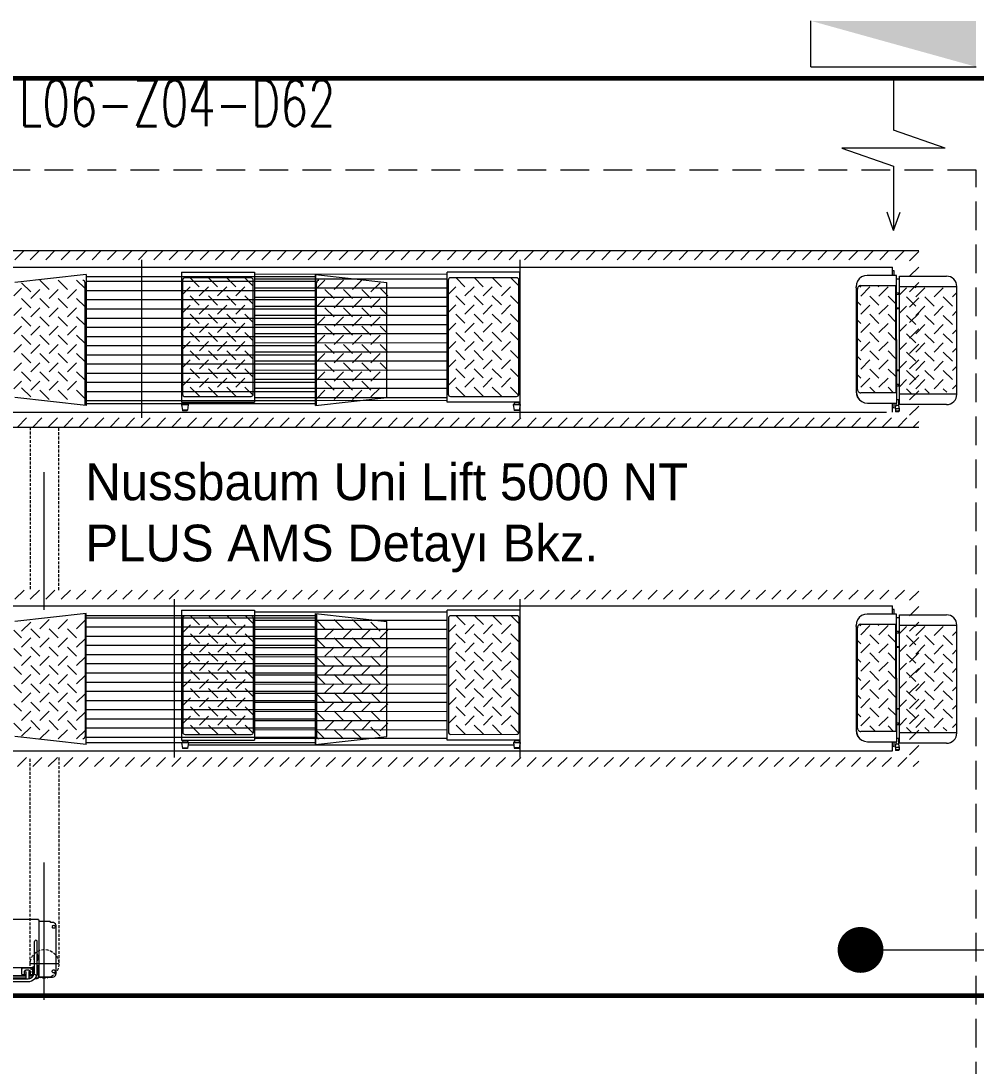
# Model space of a CAD drawing. Header units: metres. Extents: x -19121 to 152404, y -12107 to 29421.
# Drawn here: x 1143.5 to 1560, y 2009.3 to 2465 of the extents above; entities that cross this region are included whole.
import ezdxf

# ---------------------------------------------------------------- set-up
doc = ezdxf.new("R2010")
doc.units = ezdxf.units.M
doc.header["$LTSCALE"] = 50
doc.header["$MEASUREMENT"] = 0
for name, pattern in [('ACAD_ISO03W100', [30, 12, -18]), ('DOT2', [0.125, 0, -0.125]), ('HIDDEN', [0.375, 0.25, -0.125])]:
    doc.linetypes.add(name, pattern=pattern)
doc.layers.get('0').update_dxf_attribs({"color": 9, "lineweight": 9})
for name, color, linetype, lineweight in [('06D', 9, 'Continuous', 9), ('20', 9, 'DOT2', 9), ('21_mahal200', 9, 'Continuous', 9), ('32-ekipman', 9, 'Continuous', 9), ('E-DEDEKTÖR NUMARALARI', 20, 'Continuous', 30)]:
    doc.layers.add(name, color=color, linetype=linetype, lineweight=lineweight)
doc.styles.add('E-YAZI', font='txttw.shx', dxfattribs={"height": 200})
doc.styles.add('HAS50', font='GOTHIC.TTF', dxfattribs={"height": 100})
doc.styles.add('MuuM_TEXT-STANDART', font='ARIALN.TTF')
doc.dimstyles.new('MuuM_DIM200', dxfattribs={"dimscale": 20, "dimtxt": 2, "dimasz": 1, "dimexe": 1, "dimexo": 1, "dimgap": 1, "dimtad": 1, "dimdec": 1, "dimrnd": 0.5, "dimdsep": 46, "dimtxsty": 'MuuM_TEXT-STANDART', "dimblk": 'ARCHTICK', "dimcen": 0, "dimdle": 0.15, "dimclrd": 256, "dimclre": 256, "dimclrt": 256, "dimadec": 0, "dimazin": 0, "dimtfac": 5, "dimtdec": 1, "dimtix": 1, "dimtmove": 2, "dimatfit": 3, "dimldrblk": 'DOT', "dimfxl": 3, "dimfxlon": 1, "dimtolj": 1, "dimlwd": -1, "dimlwe": -1, "dimarcsym": 0})

# ---------------------------------------------------------------- blocks, each defined once
blk = doc.blocks.new('p-işyeri')
at = {"color": 0, "const_width": 2}
blk.add_lwpolyline([(200, 0), (200, 700), (-200, 700), (-200, 0)], close=True, dxfattribs=at)
blk = doc.blocks.new('YD-72-20')
at = {"linetype": 'Continuous'}
for p, q in [((0, 0.7139), (-0.0282, 0.6343)), ((0, 0.7139), (0.0282, 0.6343)), ((0, 0.4335), (0, 0.7139)), ((0.225, 0.3547), (0, 0.4335)), ((-0.225, 0.3547), (0.225, 0.3547)), ((-0.225, 0.3547), (0, 0.276)), ((0, 0.058), (0, 0.276)), ((0.36, 0), (-0.36, 0)), ((0.36, 0), (0.36, -0.2))]:
    blk.add_line(p, q, dxfattribs=at)
blk.add_solid([(0.36, -0.2), (-0.36, 0), (-0.36, -0.2)])
blk = doc.blocks.new('A$C29B32992')
at = {"xscale": 100, "yscale": 100, "zscale": 100, "rotation": 180}
blk.add_blockref('YD-72-20', (1524, -8445.12), dxfattribs=at)
blk = doc.blocks.new('_ArchTick')
at = {"color": 0, "linetype": 'ByBlock', "const_width": 0.15}
blk.add_lwpolyline([(-0.5, -0.5), (0.5, 0.5)], dxfattribs=at)
blk = doc.blocks.new('_Dot')
at = {"color": 0, "linetype": 'ByBlock', "lineweight": -2}
blk.add_line((-0.5, 0), (-1, 0), dxfattribs=at)
at = {"color": 0, "linetype": 'ByBlock', "const_width": 0.5}
blk.add_lwpolyline([(-0.25, 0, 1), (0.25, 0, 1)], format="xyb", close=True, dxfattribs=at)
blk = doc.blocks.new('A$C0BA12839')
for p, q in [((100.6, 528.1), (100.6, 28.07)), ((163.73, 528.1), (163.73, 28.1)), ((248.24, 528.1), (248.24, 30.68)), ((311.37, 528.1), (311.37, 28.1)), ((27, 400.45), (27, 420.25)), ((0, 415.7), (0, 405)), ((1.2, 415.7), (1.2, 405)), ((1.3, 416.4), (1.3, 406)), ((1.6, 417.13), (1.6, 406)), ((2.29, 406), (2.29, 417.45)), ((2.46, 406), (2.46, 417.45)), ((6.15, 417.45), (6.15, 403.25)), ((2.54, 406), (2.54, 414.45)), ((4.13, 406), (1.2, 406)), ((3.01, 407.65), (3.01, 406.09)), ((3.11, 407.75), (6.02, 407.75)), ((4.22, 406.75), (3.72, 406.75)), ((6.02, 407.75), (6.02, 402.95)), ((4.13, 404.7), (1.23, 404.7)), ((1.3, 404.7), (1.3, 404.3)), ((1.3, 402.06), (1.3, 401.1)), ((1.6, 404.7), (1.6, 403.56)), ((1.6, 401.8), (1.6, 400.45)), ((2.29, 403.25), (2.29, 404.7)), ((2.46, 403.25), (2.46, 404.7)), ((2.54, 403.1), (2.54, 404.7)), ((5.88, 402.75), (2.56, 402.75)), ((3.01, 404.6), (3.01, 403.04)), ((3.11, 402.95), (6.02, 402.95)), ((4.22, 403.95), (3.72, 403.95)), ((4, 402.2), (17.4, 402.2)), ((4, 401), (17.39, 401)), ((6.39, 402.31), (6.39, 402.39)), ((6.42, 402.56), (6.45, 402.59)), ((9.4, 402.4), (11.3, 402.4)), ((11.3, 402.4), (11.3, 402.2)), ((12.2, 402.2), (11.3, 402.39)), ((11.3, 401), (11.3, 400.8)), ((11.3, 400.8), (12.2, 401)), ((1.6, 400.45), (7.16, 400.45)), ((1.8, 395.2), (1.8, 400.23)), ((1.9, 400.35), (7.16, 400.35)), ((1.9, 400.15), (1.9, 400.35)), ((1.9, 400.15), (26.7, 400.15)), ((1.95, 395.21), (1.95, 400.15)), ((1.98, 400.15), (1.95, 395.17)), ((2.3, 400.1), (25.8, 400.1)), ((7.16, 400.45), (7.16, 400.15)), ((9.4, 400.8), (11.3, 400.8)), ((26.2, 395.64), (26.2, 400.15)), ((26.7, 400.15), (26.7, 400.45)), ((26.7, 400.45), (27, 400.45)), ((1.95, 395.2), (1.8, 395.2)), ((1.95, 395.17), (1.95, 394.97)), ((1.95, 394.97), (1.95, 394.3)), ((1.95, 394.3), (2.03, 393.81)), ((3.45, 392.8), (24.25, 392.8)), ((3.84, 393.59), (3.8, 393.8)), ((5.06, 394.02), (5.1, 393.8)), ((23.24, 393.58), (23.2, 393.8)), ((24.46, 394.01), (24.5, 393.8)), ((25.75, 395.12), (25.75, 395.21)), ((25.75, 394.3), (25.75, 395.12)), ((109.05, 42.16), (109.01, 41.83)), ((109.02, 26.66), (109.01, 41.83)), ((154.75, 43.96), (109.51, 43.92)), ((110.5, 43.35), (154.25, 43.37)), ((111.41, 41.89), (115.39, 37.92)), ((116.84, 43.35), (115.39, 41.9)), ((119.36, 41.9), (123.34, 37.92)), ((124.79, 43.35), (123.34, 41.9)), ((127.32, 41.9), (131.29, 37.93)), ((132.75, 43.36), (131.29, 41.9)), ((139.25, 37.93), (135.27, 41.91)), ((140.7, 43.36), (139.25, 41.91)), ((143.22, 41.91), (147.2, 37.93)), ((148.65, 43.37), (147.2, 41.91)), ((151.18, 41.91), (155.16, 37.94)), ((154.75, 43.96), (155.24, 43.95)), ((155.64, 42.4), (155.15, 41.91)), ((156.53, 43.78), (155.24, 43.95)), ((155.74, 41.9), (155.75, 26.68)), ((256.69, 42.16), (256.65, 41.83)), ((256.66, 26.66), (256.65, 41.83)), ((302.38, 43.96), (257.15, 43.92)), ((258.14, 43.35), (301.89, 43.37)), ((259.05, 41.89), (263.02, 37.92)), ((264.48, 43.35), (263.02, 41.9)), ((267, 41.9), (270.98, 37.92)), ((272.43, 43.35), (270.98, 41.9)), ((274.95, 41.9), (278.93, 37.93)), ((280.38, 43.36), (278.93, 41.9)), ((286.89, 37.93), (282.91, 41.91)), ((288.34, 43.36), (286.88, 41.91)), ((290.86, 41.91), (294.84, 37.93)), ((296.29, 43.37), (294.84, 41.91)), ((298.81, 41.91), (302.79, 37.94)), ((302.38, 43.96), (302.88, 43.95)), ((303.28, 42.4), (302.79, 41.91)), ((304.17, 43.78), (302.88, 43.95)), ((303.38, 41.9), (303.39, 26.68)), ((104.71, 40.21), (104.54, 38.94)), ((104.54, 38.94), (104.55, 26.21)), ((111.41, 37.92), (109.02, 35.52)), ((119.36, 37.92), (115.39, 33.94)), ((127.32, 37.92), (123.34, 33.95)), ((135.27, 37.93), (131.3, 33.95)), ((143.22, 37.93), (139.25, 33.95)), ((151.18, 37.94), (147.2, 33.96)), ((160.22, 26.24), (160.22, 39.05)), ((252.35, 40.21), (252.18, 38.94)), ((252.18, 38.94), (252.19, 26.21)), ((259.05, 37.92), (256.66, 35.52)), ((267, 37.92), (263.03, 33.94)), ((274.96, 37.92), (270.98, 33.95)), ((282.91, 37.93), (278.93, 33.95)), ((290.86, 37.93), (286.89, 33.95)), ((298.82, 37.94), (294.84, 33.96)), ((307.86, 26.24), (307.85, 39.05)), ((111.41, 33.94), (115.39, 29.96)), ((119.37, 33.94), (123.34, 29.97)), ((127.32, 33.95), (131.3, 29.97)), ((139.25, 29.98), (135.27, 33.95)), ((143.23, 33.96), (147.21, 29.98)), ((151.18, 33.96), (155.16, 29.98)), ((155.74, 34.55), (155.16, 33.96)), ((259.05, 33.94), (263.03, 29.96)), ((267, 33.94), (270.98, 29.97)), ((274.96, 33.95), (278.94, 29.97)), ((286.89, 29.98), (282.91, 33.95)), ((290.86, 33.96), (294.84, 29.98)), ((298.82, 33.96), (302.8, 29.98)), ((303.38, 34.55), (302.79, 33.96)), ((100.6, 28.07), (104.55, 28.07)), ((102.56, 28.07), (102.56, 27.27)), ((111.41, 29.96), (109.02, 27.57)), ((119.37, 29.97), (116.07, 26.66)), ((127.32, 29.97), (124.02, 26.67)), ((135.27, 29.97), (131.97, 26.67)), ((143.23, 29.98), (139.93, 26.67)), ((151.18, 29.98), (147.88, 26.68)), ((160.22, 28.1), (163.73, 28.1)), ((162.21, 27.3), (162.21, 28.1)), ((248.24, 28.07), (252.18, 28.07)), ((250.2, 28.07), (250.2, 27.27)), ((259.05, 29.96), (256.66, 27.57)), ((267.01, 29.97), (263.7, 26.66)), ((274.96, 29.97), (271.66, 26.67)), ((282.91, 29.97), (279.61, 26.67)), ((290.87, 29.98), (287.57, 26.67)), ((298.82, 29.98), (295.52, 26.68)), ((307.86, 28.1), (311.37, 28.1)), ((309.85, 27.3), (309.85, 28.1)), ((100.78, 25.38), (100.78, 26.57)), ((101.97, 26.77), (100.98, 26.77)), ((101.98, 25.18), (100.98, 25.18)), ((101.18, 26.57), (101.18, 25.38)), ((101.98, 25.18), (101.97, 26.77)), ((101.97, 26.77), (103.47, 26.59)), ((103.47, 25.38), (101.98, 25.18)), ((102.56, 27.27), (104.55, 27.27)), ((104.55, 26.59), (103.47, 26.59)), ((103.47, 25.38), (103.47, 26.59)), ((106.14, 25.38), (103.47, 25.38)), ((103.87, 4.5), (103.87, 25)), ((103.87, 25), (159.87, 25)), ((104.55, 26.21), (160.22, 26.24)), ((106.14, 26.21), (106.14, 25)), ((108.37, 0), (108.37, 24.9)), ((155.75, 26.68), (109.02, 26.66)), ((111.68, 25), (114.78, 21.9)), ((112.1, 26.21), (112.1, 25)), ((112.7, 25.39), (112.1, 25.39)), ((112.7, 25), (112.7, 26.21)), ((118.67, 25), (118.67, 26.22)), ((118.96, 25.39), (118.67, 25.39)), ((118.96, 26.22), (118.96, 25)), ((119.68, 25), (122.78, 21.9)), ((127.68, 25), (130.78, 21.9)), ((138.78, 21.9), (135.68, 25)), ((143.68, 25), (146.78, 21.9)), ((145.81, 26.23), (145.81, 25)), ((146.11, 25.4), (145.81, 25.4)), ((146.11, 26.23), (146.11, 25)), ((151.68, 25), (154.78, 21.9)), ((152.07, 26.23), (152.07, 25)), ((152.67, 25.41), (152.07, 25.41)), ((152.67, 26.23), (152.67, 25)), ((155.37, 24.9), (155.37, 0)), ((158.63, 26.24), (158.63, 25.11)), ((159.87, 25), (159.87, 24.92)), ((159.87, 24.9), (159.87, 4.5)), ((160.22, 27.3), (162.21, 27.3)), ((248.42, 25.38), (248.42, 26.57)), ((249.61, 26.77), (248.62, 26.77)), ((249.61, 25.18), (248.62, 25.18)), ((248.82, 26.57), (248.82, 25.38)), ((249.61, 25.18), (249.61, 26.77)), ((249.61, 26.77), (251.1, 26.59)), ((251.1, 25.38), (249.61, 25.18)), ((250.2, 27.27), (252.19, 27.27)), ((252.19, 26.59), (251.1, 26.59)), ((251.1, 25.38), (251.1, 26.59)), ((253.78, 25.38), (251.1, 25.38)), ((251.51, 4.5), (251.51, 25)), ((251.51, 25), (307.51, 25)), ((252.19, 26.21), (307.86, 26.24)), ((253.78, 26.21), (253.78, 25)), ((256.01, 0), (256.01, 24.9)), ((303.39, 26.68), (256.66, 26.66)), ((259.32, 25), (262.42, 21.9)), ((259.74, 26.21), (259.74, 25)), ((260.34, 25.39), (259.74, 25.39)), ((260.34, 25), (260.34, 26.21)), ((266.3, 25), (266.3, 26.22)), ((266.6, 25.39), (266.3, 25.39)), ((266.6, 26.22), (266.6, 25)), ((267.32, 25), (270.42, 21.9)), ((275.32, 25), (278.42, 21.9)), ((286.42, 21.9), (283.32, 25)), ((291.32, 25), (294.42, 21.9)), ((293.44, 26.23), (293.45, 25)), ((293.74, 25.4), (293.45, 25.4)), ((293.74, 26.23), (293.74, 25)), ((299.32, 25), (302.42, 21.9)), ((299.71, 26.23), (299.71, 25)), ((300.31, 25.41), (299.71, 25.41)), ((300.3, 26.23), (300.31, 25)), ((303.01, 24.9), (303.01, 0)), ((306.27, 26.24), (306.27, 25.11)), ((307.51, 25), (307.51, 24.92)), ((307.51, 24.9), (307.51, 4.5)), ((307.86, 27.3), (309.85, 27.3)), ((110.78, 21.9), (108.59, 19.72)), ((118.78, 21.9), (114.78, 17.9)), ((126.78, 21.9), (122.78, 17.9)), ((134.78, 21.9), (130.78, 17.9)), ((142.78, 21.9), (138.78, 17.9)), ((150.78, 21.9), (146.78, 17.9)), ((258.42, 21.9), (256.23, 19.72)), ((266.42, 21.9), (262.42, 17.9)), ((274.42, 21.9), (270.42, 17.9)), ((282.42, 21.9), (278.42, 17.9)), ((290.42, 21.9), (286.42, 17.9)), ((298.42, 21.9), (294.42, 17.9)), ((110.78, 13.9), (108.93, 12.05)), ((110.78, 17.9), (114.78, 13.9)), ((118.78, 13.9), (114.78, 9.9)), ((118.78, 17.9), (122.78, 13.9)), ((126.78, 13.9), (122.78, 9.9)), ((126.78, 17.9), (130.78, 13.9)), ((134.78, 13.9), (130.78, 9.9)), ((138.78, 13.9), (134.78, 17.9)), ((142.78, 13.9), (138.78, 9.9)), ((142.78, 17.9), (146.78, 13.9)), ((150.78, 13.9), (146.78, 9.9)), ((150.78, 17.9), (154.78, 13.9)), ((155.08, 18.21), (154.78, 17.9)), ((258.42, 13.9), (256.56, 12.05)), ((258.42, 17.9), (262.42, 13.9)), ((266.42, 13.9), (262.42, 9.9)), ((266.42, 17.9), (270.42, 13.9)), ((274.42, 13.9), (270.42, 9.9)), ((274.42, 17.9), (278.42, 13.9)), ((282.42, 13.9), (278.42, 9.9)), ((286.42, 13.9), (282.42, 17.9)), ((290.42, 13.9), (286.42, 9.9)), ((290.42, 17.9), (294.42, 13.9)), ((298.42, 13.9), (294.42, 9.9)), ((298.42, 17.9), (302.42, 13.9)), ((302.72, 18.21), (302.42, 17.9)), ((110.78, 9.9), (114.78, 5.9)), ((118.78, 9.9), (122.78, 5.9)), ((126.78, 9.9), (130.78, 5.9)), ((138.78, 5.9), (134.78, 9.9)), ((142.78, 9.9), (146.78, 5.9)), ((150.78, 9.9), (154.78, 5.9)), ((258.42, 9.9), (262.42, 5.9)), ((266.42, 9.9), (270.42, 5.9)), ((274.42, 9.9), (278.42, 5.9)), ((286.42, 5.9), (282.42, 9.9)), ((290.42, 9.9), (294.42, 5.9)), ((298.42, 9.9), (302.42, 5.9)), ((110.78, 5.9), (109.26, 4.38)), ((118.78, 5.9), (114.78, 1.9)), ((126.78, 5.9), (122.78, 1.9)), ((134.78, 5.9), (130.78, 1.9)), ((142.78, 5.9), (138.78, 1.9)), ((150.78, 5.9), (146.78, 1.9)), ((258.42, 5.9), (256.9, 4.38)), ((266.42, 5.9), (262.42, 1.9)), ((274.42, 5.9), (270.42, 1.9)), ((282.42, 5.9), (278.42, 1.9)), ((290.42, 5.9), (286.42, 1.9)), ((298.42, 5.9), (294.42, 1.9)), ((108.37, 0), (155.37, 0)), ((110.78, 1.9), (112.68, 0)), ((118.78, 1.9), (120.68, 0)), ((126.78, 1.9), (128.68, 0)), ((136.68, 0), (134.78, 1.9)), ((142.78, 1.9), (144.68, 0)), ((150.78, 1.9), (152.68, 0)), ((256.01, 0), (303.01, 0)), ((258.42, 1.9), (260.32, 0)), ((266.42, 1.9), (268.32, 0)), ((274.42, 1.9), (276.32, 0)), ((284.32, 0), (282.42, 1.9)), ((290.42, 1.9), (292.32, 0)), ((298.42, 1.9), (300.32, 0))]:
    blk.add_line(p, q)
at = {"ltscale": 2}
for p, q in [((103.38, 379.66), (106.81, 410.8)), ((112.58, 411.16), (109.24, 407.81)), ((121.13, 411.16), (117.79, 407.81)), ((129.13, 411.16), (125.79, 407.81)), ((137.13, 411.16), (133.79, 407.81)), ((145.13, 411.16), (141.79, 407.81)), ((153.13, 411.16), (149.79, 407.81)), ((160.38, 379.66), (156.95, 410.8)), ((251.16, 379.66), (254.59, 410.8)), ((258.4, 411.16), (261.75, 407.81)), ((266.4, 411.16), (269.75, 407.81)), ((274.4, 411.16), (277.75, 407.81)), ((282.4, 411.16), (285.75, 407.81)), ((290.4, 411.16), (293.75, 407.81)), ((298.96, 411.16), (302.3, 407.81)), ((308.16, 379.66), (304.73, 410.8)), ((110.9, 403.81), (106.9, 407.81)), ((117.79, 403.81), (113.79, 407.81)), ((125.79, 403.81), (121.79, 407.81)), ((133.79, 403.81), (129.79, 407.81)), ((141.79, 403.81), (137.79, 407.81)), ((149.79, 403.81), (145.79, 407.81)), ((156.67, 403.81), (152.67, 407.81)), ((254.87, 403.81), (258.87, 407.81)), ((261.75, 403.81), (265.75, 407.81)), ((269.75, 403.81), (273.75, 407.81)), ((277.75, 403.81), (281.75, 407.81)), ((285.75, 403.81), (289.75, 407.81)), ((293.75, 403.81), (297.75, 407.81)), ((300.63, 403.81), (304.63, 407.81)), ((113.79, 403.81), (109.79, 399.81)), ((121.79, 403.81), (117.79, 399.81)), ((129.79, 403.81), (125.79, 399.81)), ((137.79, 403.81), (133.79, 399.81)), ((145.79, 403.81), (141.79, 399.81)), ((153.79, 403.81), (149.79, 399.81)), ((257.75, 403.81), (261.75, 399.81)), ((265.75, 403.81), (269.75, 399.81)), ((273.75, 403.81), (277.75, 399.81)), ((281.75, 403.81), (285.75, 399.81)), ((289.75, 403.81), (293.75, 399.81)), ((297.75, 403.81), (301.75, 399.81)), ((109.79, 395.81), (105.79, 399.81)), ((117.79, 395.81), (113.79, 399.81)), ((125.79, 395.81), (121.79, 399.81)), ((133.79, 395.81), (129.79, 399.81)), ((141.79, 395.81), (137.79, 399.81)), ((149.79, 395.81), (145.79, 399.81)), ((157.79, 395.81), (153.79, 399.81)), ((253.75, 395.81), (257.75, 399.81)), ((261.75, 395.81), (265.75, 399.81)), ((269.75, 395.81), (273.75, 399.81)), ((277.75, 395.81), (281.75, 399.81)), ((285.75, 395.81), (289.75, 399.81)), ((293.75, 395.81), (297.75, 399.81)), ((301.75, 395.81), (305.75, 399.81)), ((113.79, 395.81), (109.79, 391.81)), ((121.79, 395.81), (117.79, 391.81)), ((129.79, 395.81), (125.79, 391.81)), ((137.79, 395.81), (133.79, 391.81)), ((145.79, 395.81), (141.79, 391.81)), ((153.79, 395.81), (149.79, 391.81)), ((257.75, 395.81), (261.75, 391.81)), ((265.75, 395.81), (269.75, 391.81)), ((273.75, 395.81), (277.75, 391.81)), ((281.75, 395.81), (285.75, 391.81)), ((289.75, 395.81), (293.75, 391.81)), ((297.75, 395.81), (301.75, 391.81)), ((109.79, 387.81), (105.79, 391.81)), ((113.79, 387.81), (109.79, 383.81)), ((117.79, 387.81), (113.79, 391.81)), ((121.79, 387.81), (117.79, 383.81)), ((125.79, 387.81), (121.79, 391.81)), ((129.79, 387.81), (125.79, 383.81)), ((133.79, 387.81), (129.79, 391.81)), ((137.79, 387.81), (133.79, 383.81)), ((141.79, 387.81), (137.79, 391.81)), ((145.79, 387.81), (141.79, 383.81)), ((149.79, 387.81), (145.79, 391.81)), ((153.79, 387.81), (149.79, 383.81)), ((157.79, 387.81), (153.79, 391.81)), ((253.75, 387.81), (257.75, 391.81)), ((257.75, 387.81), (261.75, 383.81)), ((261.75, 387.81), (265.75, 391.81)), ((265.75, 387.81), (269.75, 383.81)), ((269.75, 387.81), (273.75, 391.81)), ((273.75, 387.81), (277.75, 383.81)), ((277.75, 387.81), (281.75, 391.81)), ((281.75, 387.81), (285.75, 383.81)), ((285.75, 387.81), (289.75, 391.81)), ((289.75, 387.81), (293.75, 383.81)), ((293.75, 387.81), (297.75, 391.81)), ((297.75, 387.81), (301.75, 383.81)), ((301.75, 387.81), (305.75, 391.81)), ((109.44, 380.16), (105.79, 383.81)), ((117.44, 380.16), (113.79, 383.81)), ((125.44, 380.16), (121.79, 383.81)), ((133.44, 380.16), (129.79, 383.81)), ((141.44, 380.16), (137.79, 383.81)), ((149.44, 380.16), (145.79, 383.81)), ((157.33, 380.27), (153.79, 383.81)), ((254.21, 380.27), (257.75, 383.81)), ((262.1, 380.16), (265.75, 383.81)), ((270.1, 380.16), (273.75, 383.81)), ((278.1, 380.16), (281.75, 383.81)), ((286.1, 380.16), (289.75, 383.81)), ((294.1, 380.16), (297.75, 383.81)), ((302.1, 380.16), (305.75, 383.81)), ((103.38, 379.66), (160.38, 379.66)), ((104.18, 379.66), (104.18, 279.67)), ((106.43, 279.67), (106.43, 379.66)), ((160.32, 380.16), (106.88, 380.16)), ((110.43, 279.67), (110.43, 379.66)), ((114.43, 279.67), (114.43, 379.66)), ((118.43, 279.67), (118.43, 379.66)), ((122.43, 279.67), (122.43, 379.66)), ((126.43, 279.67), (126.43, 379.66)), ((130.43, 279.67), (130.43, 379.66)), ((134.43, 279.67), (134.43, 379.66)), ((138.43, 279.67), (138.43, 379.66)), ((142.43, 279.67), (142.43, 379.66)), ((146.43, 279.67), (146.43, 379.66)), ((150.43, 279.67), (150.43, 379.66)), ((154.43, 279.67), (154.43, 379.66)), ((158.43, 279.67), (158.43, 379.66)), ((159.58, 379.66), (159.58, 279.67)), ((308.16, 379.66), (251.16, 379.66)), ((251.21, 380.16), (304.66, 380.16)), ((251.96, 379.66), (251.96, 279.67)), ((253.11, 279.67), (253.11, 379.66)), ((257.11, 279.67), (257.11, 379.66)), ((261.11, 279.67), (261.11, 379.66)), ((265.11, 279.67), (265.11, 379.66)), ((269.11, 279.67), (269.11, 379.66)), ((273.11, 279.67), (273.11, 379.66)), ((277.11, 279.67), (277.11, 379.66)), ((281.11, 279.67), (281.11, 379.66)), ((285.11, 279.67), (285.11, 379.66)), ((289.11, 279.67), (289.11, 379.66)), ((293.11, 279.67), (293.11, 379.66)), ((297.11, 279.67), (297.11, 379.66)), ((301.11, 279.67), (301.11, 379.66)), ((305.11, 279.67), (305.11, 379.66)), ((307.36, 379.66), (307.36, 279.67)), ((103.38, 279.67), (160.38, 279.67)), ((160.38, 279.67), (103.38, 279.67)), ((103.38, 279.67), (106.81, 248.53)), ((109.44, 279.17), (105.79, 275.52)), ((160.32, 279.17), (106.88, 279.17)), ((117.44, 279.17), (113.79, 275.52)), ((125.44, 279.17), (121.79, 275.52)), ((133.44, 279.17), (129.79, 275.52)), ((141.44, 279.17), (137.79, 275.52)), ((149.44, 279.17), (145.79, 275.52)), ((157.33, 279.06), (153.79, 275.52)), ((160.38, 279.67), (156.95, 248.53)), ((251.16, 279.67), (308.16, 279.67)), ((251.16, 279.67), (254.59, 248.53)), ((308.16, 279.67), (251.16, 279.67)), ((251.21, 279.17), (304.66, 279.17)), ((254.21, 279.06), (257.75, 275.52)), ((262.1, 279.17), (265.75, 275.52)), ((270.1, 279.17), (273.75, 275.52)), ((278.1, 279.17), (281.75, 275.52)), ((286.1, 279.17), (289.75, 275.52)), ((294.1, 279.17), (297.75, 275.52)), ((302.1, 279.17), (305.75, 275.52)), ((308.16, 279.67), (304.73, 248.53)), ((113.79, 271.52), (109.79, 275.52)), ((121.79, 271.52), (117.79, 275.52)), ((129.79, 271.52), (125.79, 275.52)), ((137.79, 271.52), (133.79, 275.52)), ((145.79, 271.52), (141.79, 275.52)), ((153.79, 271.52), (149.79, 275.52)), ((257.75, 271.52), (261.75, 275.52)), ((265.75, 271.52), (269.75, 275.52)), ((273.75, 271.52), (277.75, 275.52)), ((281.75, 271.52), (285.75, 275.52)), ((289.75, 271.52), (293.75, 275.52)), ((297.75, 271.52), (301.75, 275.52)), ((109.79, 271.52), (105.79, 267.52)), ((117.79, 271.52), (113.79, 267.52)), ((125.79, 271.52), (121.79, 267.52)), ((133.79, 271.52), (129.79, 267.52)), ((141.79, 271.52), (137.79, 267.52)), ((149.79, 271.52), (145.79, 267.52)), ((157.79, 271.52), (153.79, 267.52)), ((253.75, 271.52), (257.75, 267.52)), ((261.75, 271.52), (265.75, 267.52)), ((269.75, 271.52), (273.75, 267.52)), ((277.75, 271.52), (281.75, 267.52)), ((285.75, 271.52), (289.75, 267.52)), ((293.75, 271.52), (297.75, 267.52)), ((301.75, 271.52), (305.75, 267.52)), ((113.79, 263.52), (109.79, 267.52)), ((121.79, 263.52), (117.79, 267.52)), ((129.79, 263.52), (125.79, 267.52)), ((137.79, 263.52), (133.79, 267.52)), ((145.79, 263.52), (141.79, 267.52)), ((153.79, 263.52), (149.79, 267.52)), ((257.75, 263.52), (261.75, 267.52)), ((265.75, 263.52), (269.75, 267.52)), ((273.75, 263.52), (277.75, 267.52)), ((281.75, 263.52), (285.75, 267.52)), ((289.75, 263.52), (293.75, 267.52)), ((297.75, 263.52), (301.75, 267.52)), ((109.79, 263.52), (105.79, 259.52)), ((117.79, 263.52), (113.79, 259.52)), ((125.79, 263.52), (121.79, 259.52)), ((133.79, 263.52), (129.79, 259.52)), ((141.79, 263.52), (137.79, 259.52)), ((149.79, 263.52), (145.79, 259.52)), ((157.79, 263.52), (153.79, 259.52)), ((253.75, 263.52), (257.75, 259.52)), ((261.75, 263.52), (265.75, 259.52)), ((269.75, 263.52), (273.75, 259.52)), ((277.75, 263.52), (281.75, 259.52)), ((285.75, 263.52), (289.75, 259.52)), ((293.75, 263.52), (297.75, 259.52)), ((301.75, 263.52), (305.75, 259.52)), ((110.9, 255.52), (106.9, 251.52)), ((113.79, 255.52), (109.79, 259.52)), ((117.79, 255.52), (113.79, 251.52)), ((121.79, 255.52), (117.79, 259.52)), ((125.79, 255.52), (121.79, 251.52)), ((129.79, 255.52), (125.79, 259.52)), ((133.79, 255.52), (129.79, 251.52)), ((137.79, 255.52), (133.79, 259.52)), ((141.79, 255.52), (137.79, 251.52)), ((145.79, 255.52), (141.79, 259.52)), ((149.79, 255.52), (145.79, 251.52)), ((153.79, 255.52), (149.79, 259.52)), ((156.67, 255.52), (152.67, 251.52)), ((254.87, 255.52), (258.87, 251.52)), ((257.75, 255.52), (261.75, 259.52)), ((261.75, 255.52), (265.75, 251.52)), ((265.75, 255.52), (269.75, 259.52)), ((269.75, 255.52), (273.75, 251.52)), ((273.75, 255.52), (277.75, 259.52)), ((277.75, 255.52), (281.75, 251.52)), ((281.75, 255.52), (285.75, 259.52)), ((285.75, 255.52), (289.75, 251.52)), ((289.75, 255.52), (293.75, 259.52)), ((293.75, 255.52), (297.75, 251.52)), ((297.75, 255.52), (301.75, 259.52)), ((300.63, 255.52), (304.63, 251.52)), ((112.58, 248.17), (109.24, 251.52)), ((121.13, 248.17), (117.79, 251.52)), ((129.13, 248.17), (125.79, 251.52)), ((137.13, 248.17), (133.79, 251.52)), ((145.13, 248.17), (141.79, 251.52)), ((153.13, 248.17), (149.79, 251.52)), ((266.4, 248.17), (269.75, 251.52)), ((274.4, 248.17), (277.75, 251.52)), ((282.4, 248.17), (285.75, 251.52)), ((290.4, 248.17), (293.75, 251.52)), ((298.96, 248.17), (302.3, 251.52))]:
    blk.add_line(p, q, dxfattribs=at)
for points in [[(3.17, 406.3), (3.12, 406.22), (3.08, 406.16), (3.02, 406.1), (2.97, 406.06), (2.91, 406.02), (2.85, 406), (2.8, 406)], [(3.01, 407.65), (3.02, 407.68), (3.03, 407.71), (3.05, 407.73), (3.07, 407.74), (3.11, 407.75)], [(3.04, 407.55), (3.02, 407.6), (3.01, 407.64), (3.01, 407.65)], [(3.72, 406.75), (3.61, 406.73), (3.51, 406.69), (3.42, 406.63), (3.32, 406.54), (3.24, 406.43), (3.17, 406.3)], [(4.27, 406.3), (4.19, 406.43), (4.11, 406.54), (4.02, 406.63), (3.92, 406.69), (3.82, 406.73), (3.72, 406.75)], [(4.27, 406.3), (4.29, 406.22), (4.3, 406.16), (4.29, 406.1), (4.26, 406.06), (4.23, 406.02), (4.18, 406), (4.13, 406)], [(4.46, 406.68), (4.34, 406.73), (4.22, 406.75)], [(4.96, 405.13), (4.97, 405.35), (4.96, 405.57), (4.94, 405.78), (4.89, 405.98), (4.83, 406.17), (4.75, 406.34), (4.66, 406.48), (4.56, 406.59), (4.46, 406.68)], [(5.4, 407.55), (5.44, 407.6), (5.48, 407.64), (5.52, 407.68), (5.56, 407.71), (5.6, 407.73), (5.64, 407.74), (5.68, 407.75)], [(2.29, 403.25), (2.3, 403.09), (2.34, 402.95), (2.4, 402.84), (2.47, 402.77), (2.56, 402.75)], [(2.46, 403.25), (2.47, 403.09), (2.51, 402.95), (2.57, 402.84)], [(2.59, 402.82), (2.56, 402.94), (2.54, 403.1)], [(2.57, 402.84), (2.64, 402.77), (2.72, 402.75)], [(3.17, 404.4), (3.12, 404.47), (3.08, 404.53), (3.02, 404.59), (2.97, 404.64), (2.91, 404.67), (2.85, 404.69), (2.8, 404.7)], [(3.04, 403.15), (3.02, 403.09), (3.01, 403.05), (3.01, 403.04)], [(3.01, 403.04), (3.02, 403.01), (3.03, 402.98), (3.05, 402.96), (3.07, 402.95), (3.11, 402.95)], [(3.17, 404.4), (3.24, 404.26), (3.32, 404.15), (3.42, 404.06), (3.51, 404), (3.61, 403.96), (3.72, 403.95)], [(3.72, 403.95), (3.82, 403.96), (3.92, 404), (4.02, 404.06), (4.11, 404.15), (4.19, 404.26), (4.27, 404.4)], [(4.27, 404.4), (4.29, 404.47), (4.3, 404.53), (4.29, 404.59), (4.26, 404.64), (4.23, 404.67), (4.18, 404.69), (4.13, 404.7)], [(4.22, 403.95), (4.34, 403.96), (4.46, 404.01), (4.56, 404.1), (4.66, 404.21), (4.75, 404.36), (4.83, 404.52), (4.89, 404.71), (4.94, 404.91), (4.96, 405.13)], [(5.4, 403.15), (5.44, 403.09), (5.48, 403.05), (5.52, 403.01), (5.56, 402.98), (5.6, 402.96), (5.64, 402.95), (5.68, 402.95)], [(5.88, 402.75), (5.96, 402.77), (6.04, 402.84), (6.1, 402.95), (6.14, 403.09), (6.15, 403.25)], [(6.2, 402.35), (6.21, 402.46), (6.25, 402.56), (6.3, 402.62), (6.36, 402.65)], [(6.23, 402.2), (6.21, 402.23), (6.2, 402.35)], [(6.36, 402.65), (6.42, 402.62), (6.48, 402.56), (6.51, 402.46), (6.52, 402.35)], [(6.37, 402.35), (6.38, 402.46), (6.42, 402.56)], [(6.4, 402.2), (6.38, 402.23), (6.37, 402.35)], [(6.39, 402.39), (6.4, 402.46), (6.42, 402.53), (6.45, 402.58), (6.46, 402.58)], [(6.41, 402.2), (6.4, 402.23), (6.39, 402.31)], [(6.52, 402.35), (6.51, 402.23), (6.5, 402.2)], [(2.03, 393.81), (2.24, 393.42), (2.57, 393.09), (2.99, 392.88), (3.45, 392.8)], [(3.8, 393.8), (3.83, 394), (3.92, 394.18), (4.07, 394.33), (4.25, 394.42), (4.45, 394.45), (4.65, 394.42), (4.83, 394.33), (4.97, 394.18), (5.06, 394.02)], [(5.1, 393.8), (5.07, 393.6), (4.97, 393.42), (4.83, 393.28), (4.65, 393.18), (4.45, 393.15), (4.25, 393.18), (4.07, 393.28), (3.92, 393.42), (3.84, 393.59)], [(23.2, 393.8), (23.23, 394), (23.32, 394.18), (23.47, 394.32), (23.65, 394.41), (23.85, 394.45), (24.05, 394.41), (24.23, 394.32), (24.37, 394.18), (24.46, 394.01)], [(24.5, 393.8), (24.47, 393.6), (24.37, 393.41), (24.23, 393.27), (24.05, 393.18), (23.85, 393.15), (23.65, 393.18), (23.47, 393.27), (23.32, 393.41), (23.24, 393.58)], [(24.25, 392.8), (24.71, 392.87), (25.13, 393.08), (25.46, 393.41), (25.68, 393.83), (25.75, 394.3)], [(25.75, 395.21), (25.89, 395.23), (26.01, 395.29), (26.11, 395.39), (26.18, 395.51), (26.2, 395.64)], [(106.81, 248.53), (156.95, 248.53)], [(254.59, 248.53), (304.73, 248.53)], [(109.51, 43.92), (108.22, 43.76), (107.02, 43.27), (106, 42.49), (105.21, 41.47), (104.71, 40.29), (104.54, 39.02)], [(109.51, 43.92), (108.22, 43.67), (107.02, 43.18), (106, 42.4), (105.21, 41.39), (104.71, 40.21)], [(110.5, 43.35), (110.17, 43.31), (109.86, 43.2), (109.57, 43.03), (109.34, 42.79), (109.16, 42.52), (109.05, 42.2), (109.01, 41.88)], [(110.5, 43.3), (110.17, 43.27), (109.86, 43.16), (109.57, 42.98), (109.34, 42.75), (109.16, 42.47), (109.05, 42.16)], [(155.74, 41.9), (155.7, 42.23), (155.59, 42.54), (155.42, 42.82), (155.18, 43.05), (154.9, 43.22), (154.58, 43.33), (154.25, 43.37)], [(160.22, 39.05), (160.05, 40.32), (159.55, 41.5), (158.76, 42.51), (157.73, 43.29), (156.53, 43.78)], [(257.15, 43.92), (255.86, 43.76), (254.66, 43.27), (253.63, 42.49), (252.84, 41.47), (252.35, 40.29), (252.18, 39.02)], [(257.15, 43.92), (255.86, 43.67), (254.66, 43.18), (253.63, 42.4), (252.84, 41.39), (252.35, 40.21)], [(258.14, 43.35), (257.81, 43.31), (257.5, 43.2), (257.21, 43.03), (256.98, 42.79), (256.8, 42.52), (256.69, 42.2), (256.65, 41.88)], [(258.14, 43.3), (257.81, 43.27), (257.5, 43.16), (257.21, 42.98), (256.98, 42.75), (256.8, 42.47), (256.69, 42.16)], [(303.38, 41.9), (303.34, 42.23), (303.23, 42.54), (303.05, 42.82), (302.82, 43.05), (302.53, 43.22), (302.22, 43.33), (301.89, 43.37)], [(307.85, 39.05), (307.68, 40.32), (307.19, 41.5), (306.4, 42.51), (305.37, 43.29), (304.17, 43.78)]]:
    blk.add_lwpolyline(points)
for centre, radius, start, end in [((4, 405), 4, 180, 270), ((4, 405), 2.8, 180, 270), ((2.3, 401.1), 1, 180, 246.2136), ((9.4, 401.6), 0.8, 90, 131.4517), ((9.4, 401.6), 0.8, 228.6203, 270), ((17.4, 401.6), 0.6, 270, 90), ((2.3, 401.1), 1, 252.6241, 270), ((25.8, 401.1), 1, 270, 287.3759), ((100.98, 26.57), 0.199, 0, 180.0284), ((100.98, 25.38), 0.199, 180.0284, 0), ((248.62, 26.57), 0.199, 0, 180.0284), ((248.62, 25.38), 0.199, 180.0284, 0), ((108.37, 4.5), 4.5, 180, 270), ((155.37, 4.5), 4.5, 270, 0), ((256.01, 4.5), 4.5, 180, 270), ((303.01, 4.5), 4.5, 270, 0)]:
    blk.add_arc(centre, radius, start, end)
for centre, start, end in [((106.88, 381.16), 180, 270), ((304.66, 381.16), 270, 0), ((106.88, 278.17), 90, 180), ((304.66, 278.17), 360, 90)]:
    blk.add_arc(centre, 1, start, end, dxfattribs=at)
blk = doc.blocks.new('500nt')
at = {"lineweight": 0}
for p, q in [((-2722577.8, -2276336.6), (-2722579.8, -2276337.6)), ((-2722579.8, -2276357.5), (-2722579.8, -2276337.6)), ((-2722555, -2276332.6), (-2722577.8, -2276336.6)), ((-2722577.8, -2276358.5), (-2722577.8, -2276336.6)), ((-2722547, -2276339.1), (-2722555, -2276332.6)), ((-2722555, -2276362.5), (-2722555, -2276332.6)), ((-2721976.4, -2276332.4), (-2722543, -2276332.6)), ((-2722543, -2276332.6), (-2722542.9, -2276650.8)), ((-2722011.2, -2276337.4), (-2722508.2, -2276337.6)), ((-2722471, -2276337.6), (-2722437.7, -2276370.8)), ((-2722391.5, -2276337.5), (-2722358.2, -2276370.8)), ((-2722311.9, -2276337.5), (-2722278.7, -2276370.8)), ((-2722232.4, -2276337.5), (-2722199.1, -2276370.7)), ((-2722152.9, -2276337.4), (-2722119.6, -2276370.7)), ((-2722073.3, -2276337.4), (-2722040.1, -2276370.6)), ((-2721976.4, -2276332.4), (-2721976.2, -2276650.5)), ((-2721104.6, -2276335.9), (-2721106.6, -2276336.9)), ((-2721106.6, -2276356.8), (-2721106.6, -2276336.9)), ((-2721081.7, -2276331.9), (-2721104.6, -2276335.9)), ((-2721104.6, -2276357.8), (-2721104.6, -2276335.9)), ((-2721073.8, -2276338.4), (-2721081.7, -2276331.9)), ((-2721081.7, -2276361.7), (-2721081.7, -2276331.9)), ((-2721073.8, -2276355.3), (-2721073.8, -2276338.4)), ((-2720503.1, -2276331.6), (-2721069.8, -2276331.9)), ((-2721069.8, -2276331.9), (-2721069.7, -2276650)), ((-2720537.9, -2276336.6), (-2721035, -2276336.9)), ((-2720997.8, -2276336.8), (-2720964.5, -2276370.1)), ((-2720918.3, -2276336.8), (-2720885, -2276370.1)), ((-2720838.7, -2276336.8), (-2720805.4, -2276370)), ((-2720759.2, -2276336.7), (-2720725.9, -2276370)), ((-2720679.7, -2276336.7), (-2720646.4, -2276369.9)), ((-2720600.1, -2276336.6), (-2720566.8, -2276369.9)), ((-2720503.1, -2276331.6), (-2720503, -2276649.8)), ((-2722577.8, -2276358.5), (-2722579.8, -2276357.5)), ((-2722555, -2276362.5), (-2722577.8, -2276358.5)), ((-2722564.7, -2277781), (-2722565.4, -2276360.7)), ((-2722547, -2276356), (-2722555, -2276362.5)), ((-2722547, -2276356), (-2722547, -2276339.1)), ((-2722547, -2276342.6), (-2722543, -2276342.6)), ((-2722547, -2276352.5), (-2722543, -2276352.5)), ((-2722518.2, -2276347.5), (-2722518, -2276635.9)), ((-2722517.2, -2276410.6), (-2722477.5, -2276370.9)), ((-2722437.7, -2276410.6), (-2722398, -2276370.8)), ((-2722358.2, -2276410.6), (-2722318.4, -2276370.8)), ((-2722278.6, -2276410.5), (-2722238.9, -2276370.7)), ((-2722199.1, -2276410.5), (-2722159.4, -2276370.7)), ((-2722119.6, -2276410.4), (-2722079.8, -2276370.7)), ((-2722040, -2276410.4), (-2722000.3, -2276370.6)), ((-2722001.1, -2276635.6), (-2722001.2, -2276347.3)), ((-2721104.6, -2276357.8), (-2721106.6, -2276356.8)), ((-2721081.7, -2276361.7), (-2721104.6, -2276357.8)), ((-2721073.8, -2276355.3), (-2721081.7, -2276361.7)), ((-2721073.8, -2276341.8), (-2721069.8, -2276341.8)), ((-2721073.8, -2276351.8), (-2721069.8, -2276351.8)), ((-2721045, -2276346.8), (-2721044.8, -2276635.1)), ((-2721044, -2276409.9), (-2721004.3, -2276370.1)), ((-2720964.5, -2276409.9), (-2720924.7, -2276370.1)), ((-2720884.9, -2276409.8), (-2720845.2, -2276370)), ((-2720805.4, -2276409.8), (-2720765.7, -2276370)), ((-2720725.9, -2276409.7), (-2720686.1, -2276370)), ((-2720646.3, -2276409.7), (-2720606.6, -2276369.9)), ((-2720566.8, -2276409.7), (-2720527.1, -2276369.9)), ((-2720527.8, -2276634.9), (-2720528, -2276346.5)), ((-2722477.5, -2276410.6), (-2722437.7, -2276450.4)), ((-2722397.9, -2276410.6), (-2722358.2, -2276450.3)), ((-2722318.4, -2276410.5), (-2722278.6, -2276450.3)), ((-2722238.9, -2276410.5), (-2722199.1, -2276450.3)), ((-2722159.3, -2276410.5), (-2722119.5, -2276450.2)), ((-2722079.8, -2276410.4), (-2722040, -2276450.2)), ((-2721004.2, -2276409.9), (-2720964.5, -2276449.6)), ((-2720924.7, -2276409.8), (-2720884.9, -2276449.6)), ((-2720845.2, -2276409.8), (-2720805.4, -2276449.6)), ((-2720765.6, -2276409.8), (-2720725.9, -2276449.5)), ((-2720686.1, -2276409.7), (-2720646.3, -2276449.5)), ((-2720606.6, -2276409.7), (-2720566.8, -2276449.4)), ((-2722517.2, -2276490.2), (-2722477.5, -2276450.4)), ((-2722437.7, -2276490.1), (-2722397.9, -2276450.4)), ((-2722358.1, -2276490.1), (-2722318.4, -2276450.3)), ((-2722278.6, -2276490.1), (-2722238.8, -2276450.3)), ((-2722199.1, -2276490), (-2722159.3, -2276450.2)), ((-2722119.5, -2276490), (-2722079.8, -2276450.2)), ((-2722040, -2276489.9), (-2722000.2, -2276450.2)), ((-2721044, -2276489.4), (-2721004.2, -2276449.7)), ((-2720964.4, -2276489.4), (-2720924.7, -2276449.6)), ((-2720884.9, -2276489.4), (-2720845.2, -2276449.6)), ((-2720805.4, -2276489.3), (-2720765.6, -2276449.5)), ((-2720725.8, -2276489.3), (-2720686.1, -2276449.5)), ((-2720646.3, -2276489.2), (-2720606.5, -2276449.5)), ((-2720566.8, -2276489.2), (-2720527, -2276449.4)), ((-2722477.4, -2276490.2), (-2722437.6, -2276529.9)), ((-2722397.9, -2276490.1), (-2722358.1, -2276529.9)), ((-2722318.4, -2276490.1), (-2722278.6, -2276529.8)), ((-2722238.8, -2276490), (-2722199, -2276529.8)), ((-2722159.3, -2276490), (-2722119.5, -2276529.8)), ((-2722079.8, -2276490), (-2722040, -2276529.7)), ((-2721004.2, -2276489.4), (-2720964.4, -2276529.2)), ((-2720924.7, -2276489.4), (-2720884.9, -2276529.1)), ((-2720845.1, -2276489.3), (-2720805.4, -2276529.1)), ((-2720765.6, -2276489.3), (-2720725.8, -2276529.1)), ((-2720686.1, -2276489.3), (-2720646.3, -2276529)), ((-2720606.5, -2276489.2), (-2720566.7, -2276529)), ((-2722517.2, -2276569.7), (-2722477.4, -2276529.9)), ((-2722437.6, -2276569.7), (-2722397.9, -2276529.9)), ((-2722358.1, -2276569.6), (-2722318.3, -2276529.9)), ((-2722278.6, -2276569.6), (-2722238.8, -2276529.8)), ((-2722199, -2276569.6), (-2722159.3, -2276529.8)), ((-2722119.5, -2276569.5), (-2722079.7, -2276529.7)), ((-2722039.9, -2276569.5), (-2722000.2, -2276529.7)), ((-2721043.9, -2276569), (-2721004.2, -2276529.2)), ((-2720964.4, -2276568.9), (-2720924.7, -2276529.1)), ((-2720884.9, -2276568.9), (-2720845.1, -2276529.1)), ((-2720805.3, -2276568.9), (-2720765.6, -2276529.1)), ((-2720725.8, -2276568.8), (-2720686, -2276529)), ((-2720646.3, -2276568.8), (-2720606.5, -2276529)), ((-2720566.7, -2276568.7), (-2720527, -2276529)), ((-2722512.6, -2276644.7), (-2722477.4, -2276609.5)), ((-2722477.4, -2276569.7), (-2722437.6, -2276609.4)), ((-2722434.1, -2276645.8), (-2722397.8, -2276609.4)), ((-2722397.9, -2276569.7), (-2722358.1, -2276609.4)), ((-2722354.6, -2276645.7), (-2722318.3, -2276609.4)), ((-2722318.3, -2276569.6), (-2722278.5, -2276609.4)), ((-2722275.1, -2276645.7), (-2722238.8, -2276609.3)), ((-2722238.8, -2276569.6), (-2722199, -2276609.3)), ((-2722195.5, -2276645.6), (-2722159.2, -2276609.3)), ((-2722159.3, -2276569.5), (-2722119.5, -2276609.3)), ((-2722116, -2276645.6), (-2722079.7, -2276609.3)), ((-2722079.7, -2276569.5), (-2722039.9, -2276609.2)), ((-2722036.5, -2276645.6), (-2722000.2, -2276609.2)), ((-2721039.4, -2276644), (-2721004.2, -2276608.7)), ((-2721004.2, -2276569), (-2720964.4, -2276608.7)), ((-2720960.9, -2276645), (-2720924.6, -2276608.7)), ((-2720924.6, -2276568.9), (-2720884.8, -2276608.7)), ((-2720881.4, -2276645), (-2720845.1, -2276608.6)), ((-2720845.1, -2276568.9), (-2720805.3, -2276608.6)), ((-2720801.8, -2276644.9), (-2720765.5, -2276608.6)), ((-2720765.6, -2276568.8), (-2720725.8, -2276608.6)), ((-2720722.3, -2276644.9), (-2720686, -2276608.6)), ((-2720686, -2276568.8), (-2720646.2, -2276608.5)), ((-2720642.8, -2276644.9), (-2720606.5, -2276608.5)), ((-2720606.5, -2276568.8), (-2720566.7, -2276608.5)), ((-2720563.2, -2276644.8), (-2720526.9, -2276608.5)), ((-2721976.2, -2276650.5), (-2722542.9, -2276650.8)), ((-2722534.9, -2276650.8), (-2722534.5, -2277490.9)), ((-2722508.1, -2276645.8), (-2722011, -2276645.6)), ((-2722498.3, -2277490.9), (-2722498.7, -2276650.8)), ((-2722458.5, -2277490.8), (-2722458.9, -2276650.7)), ((-2722418.7, -2277490.8), (-2722419.1, -2276650.7)), ((-2722379, -2277490.8), (-2722379.4, -2276650.7)), ((-2722339.2, -2277490.8), (-2722339.6, -2276650.7)), ((-2722299.4, -2277490.8), (-2722299.8, -2276650.7)), ((-2722259.7, -2277490.7), (-2722260.1, -2276650.6)), ((-2722219.9, -2277490.7), (-2722220.3, -2276650.6)), ((-2722180.1, -2277490.7), (-2722180.5, -2276650.6)), ((-2722140.4, -2277490.7), (-2722140.8, -2276650.6)), ((-2722100.6, -2277490.7), (-2722101, -2276650.6)), ((-2722060.8, -2277490.6), (-2722061.2, -2276650.5)), ((-2722021.1, -2277490.6), (-2722021.5, -2276650.5)), ((-2721984.2, -2276650.5), (-2721983.7, -2277490.6)), ((-2720503, -2276649.8), (-2721069.7, -2276650)), ((-2721061.7, -2276650), (-2721061.3, -2277490.1)), ((-2721049.9, -2277490.1), (-2721050.3, -2276650)), ((-2721034.9, -2276645.1), (-2720537.8, -2276644.8)), ((-2721010.1, -2277490.1), (-2721010.5, -2276650)), ((-2720970.4, -2277490.1), (-2720970.8, -2276650)), ((-2720930.6, -2277490.1), (-2720931, -2276650)), ((-2720890.8, -2277490.1), (-2720891.2, -2276650)), ((-2720851.1, -2277490), (-2720851.5, -2276649.9)), ((-2720811.3, -2277490), (-2720811.7, -2276649.9)), ((-2720771.5, -2277490), (-2720771.9, -2276649.9)), ((-2720731.8, -2277490), (-2720732.2, -2276649.9)), ((-2720692, -2277490), (-2720692.4, -2276649.9)), ((-2720652.2, -2277489.9), (-2720652.6, -2276649.8)), ((-2720612.5, -2277489.9), (-2720612.9, -2276649.8)), ((-2720572.7, -2277489.9), (-2720573.1, -2276649.8)), ((-2720532.9, -2277489.9), (-2720533.3, -2276649.8)), ((-2720510.9, -2276649.8), (-2720510.5, -2277489.9)), ((-2722542.5, -2277490.9), (-2721975.8, -2277490.6)), ((-2722542.3, -2277809), (-2722542.5, -2277490.9)), ((-2722517.6, -2277505.8), (-2722517.5, -2277794.1)), ((-2722010.6, -2277495.6), (-2722507.7, -2277495.8)), ((-2722470.4, -2277495.8), (-2722437.2, -2277529.1)), ((-2722390.9, -2277495.8), (-2722357.6, -2277529)), ((-2722311.4, -2277495.7), (-2722278.1, -2277529)), ((-2722231.8, -2277495.7), (-2722198.5, -2277529)), ((-2722152.3, -2277495.7), (-2722119, -2277528.9)), ((-2722072.8, -2277495.6), (-2722039.5, -2277528.9)), ((-2722000.5, -2277793.8), (-2722000.6, -2277505.5)), ((-2721975.6, -2277808.7), (-2721975.8, -2277490.6)), ((-2721069.2, -2277490.1), (-2720502.6, -2277489.9)), ((-2721069.1, -2277808.3), (-2721069.2, -2277490.1)), ((-2721044.4, -2277505), (-2721044.2, -2277793.4)), ((-2720537.4, -2277494.8), (-2721034.4, -2277495.1)), ((-2720997.2, -2277495.1), (-2720963.9, -2277528.3)), ((-2720917.7, -2277495), (-2720884.4, -2277528.3)), ((-2720838.1, -2277495), (-2720804.9, -2277528.3)), ((-2720758.6, -2277495), (-2720725.3, -2277528.2)), ((-2720679.1, -2277494.9), (-2720645.8, -2277528.2)), ((-2720599.5, -2277494.9), (-2720566.2, -2277528.1)), ((-2720527.3, -2277793.1), (-2720527.4, -2277504.8)), ((-2720502.4, -2277808), (-2720502.6, -2277489.9)), ((-2722516.7, -2277568.9), (-2722476.9, -2277529.1)), ((-2722476.9, -2277568.9), (-2722437.1, -2277608.6)), ((-2722437.1, -2277568.8), (-2722397.4, -2277529.1)), ((-2722397.4, -2277568.8), (-2722357.6, -2277608.6)), ((-2722357.6, -2277568.8), (-2722317.9, -2277529)), ((-2722317.8, -2277568.8), (-2722278, -2277608.5)), ((-2722278.1, -2277568.8), (-2722238.3, -2277529)), ((-2722238.3, -2277568.7), (-2722198.5, -2277608.5)), ((-2722198.5, -2277568.7), (-2722158.8, -2277528.9)), ((-2722158.8, -2277568.7), (-2722119, -2277608.5)), ((-2722119, -2277568.7), (-2722079.2, -2277528.9)), ((-2722079.2, -2277568.7), (-2722039.4, -2277608.4)), ((-2722039.5, -2277568.6), (-2721999.7, -2277528.9)), ((-2721043.4, -2277568.1), (-2721003.7, -2277528.4)), ((-2721003.7, -2277568.1), (-2720963.9, -2277607.9)), ((-2720963.9, -2277568.1), (-2720924.2, -2277528.3)), ((-2720924.1, -2277568.1), (-2720884.4, -2277607.8)), ((-2720884.4, -2277568.1), (-2720844.6, -2277528.3)), ((-2720844.6, -2277568), (-2720804.8, -2277607.8)), ((-2720804.8, -2277568), (-2720765.1, -2277528.2)), ((-2720765.1, -2277568), (-2720725.3, -2277607.8)), ((-2720725.3, -2277568), (-2720685.6, -2277528.2)), ((-2720685.5, -2277568), (-2720645.7, -2277607.7)), ((-2720645.8, -2277567.9), (-2720606, -2277528.2)), ((-2720606, -2277567.9), (-2720566.2, -2277607.7)), ((-2720566.2, -2277567.9), (-2720526.5, -2277528.1)), ((-2722516.6, -2277648.4), (-2722476.9, -2277608.6)), ((-2722437.1, -2277648.4), (-2722397.3, -2277608.6)), ((-2722357.6, -2277648.3), (-2722317.8, -2277608.6)), ((-2722278, -2277648.3), (-2722238.3, -2277608.5)), ((-2722198.5, -2277648.3), (-2722158.7, -2277608.5)), ((-2722119, -2277648.2), (-2722079.2, -2277608.4)), ((-2722039.4, -2277648.2), (-2721999.7, -2277608.4)), ((-2721043.4, -2277647.7), (-2721003.7, -2277607.9)), ((-2720963.9, -2277647.6), (-2720924.1, -2277607.9)), ((-2720884.3, -2277647.6), (-2720844.6, -2277607.8)), ((-2720804.8, -2277647.6), (-2720765, -2277607.8)), ((-2720725.3, -2277647.5), (-2720685.5, -2277607.7)), ((-2720645.7, -2277647.5), (-2720606, -2277607.7)), ((-2720566.2, -2277647.4), (-2720526.4, -2277607.7)), ((-2722476.9, -2277648.4), (-2722437.1, -2277688.1)), ((-2722397.3, -2277648.4), (-2722357.5, -2277688.1)), ((-2722317.8, -2277648.3), (-2722278, -2277688.1)), ((-2722238.3, -2277648.3), (-2722198.5, -2277688)), ((-2722158.7, -2277648.2), (-2722118.9, -2277688)), ((-2722079.2, -2277648.2), (-2722039.4, -2277687.9)), ((-2721003.6, -2277647.7), (-2720963.8, -2277687.4)), ((-2720924.1, -2277647.6), (-2720884.3, -2277687.4)), ((-2720844.6, -2277647.6), (-2720804.8, -2277687.3)), ((-2720765, -2277647.5), (-2720725.2, -2277687.3)), ((-2720685.5, -2277647.5), (-2720645.7, -2277687.2)), ((-2720606, -2277647.5), (-2720566.2, -2277687.2)), ((-2722516.6, -2277728), (-2722476.8, -2277688.2)), ((-2722437.1, -2277727.9), (-2722397.3, -2277688.1)), ((-2722357.5, -2277727.9), (-2722317.8, -2277688.1)), ((-2722278, -2277727.8), (-2722238.2, -2277688)), ((-2722198.4, -2277727.8), (-2722158.7, -2277688)), ((-2722118.9, -2277727.8), (-2722079.2, -2277688)), ((-2722039.4, -2277727.7), (-2721999.6, -2277687.9)), ((-2721043.4, -2277727.2), (-2721003.6, -2277687.4)), ((-2720963.8, -2277727.2), (-2720924.1, -2277687.4)), ((-2720884.3, -2277727.1), (-2720844.5, -2277687.3)), ((-2720804.8, -2277727.1), (-2720765, -2277687.3)), ((-2720725.2, -2277727.1), (-2720685.5, -2277687.3)), ((-2720645.7, -2277727), (-2720605.9, -2277687.2)), ((-2720566.2, -2277727), (-2720526.4, -2277687.2)), ((-2722476.8, -2277727.9), (-2722437, -2277767.7)), ((-2722397.3, -2277727.9), (-2722357.5, -2277767.6)), ((-2722317.8, -2277727.9), (-2722278, -2277767.6)), ((-2722238.2, -2277727.8), (-2722198.4, -2277767.6)), ((-2722158.7, -2277727.8), (-2722118.9, -2277767.5)), ((-2722079.1, -2277727.7), (-2722039.4, -2277767.5)), ((-2721003.6, -2277727.2), (-2720963.8, -2277766.9)), ((-2720924.1, -2277727.2), (-2720884.3, -2277766.9)), ((-2720844.5, -2277727.1), (-2720804.7, -2277766.9)), ((-2720765, -2277727.1), (-2720725.2, -2277766.8)), ((-2720685.5, -2277727), (-2720645.7, -2277766.8)), ((-2720605.9, -2277727), (-2720566.1, -2277766.7)), ((-2722577.1, -2277783.2), (-2722579.1, -2277784.2)), ((-2722579.1, -2277804.1), (-2722579.1, -2277784.2)), ((-2722554.3, -2277779.2), (-2722577.1, -2277783.2)), ((-2722577.1, -2277805.1), (-2722577.1, -2277783.2)), ((-2722546.3, -2277785.7), (-2722554.3, -2277779.2)), ((-2722554.2, -2277809), (-2722554.3, -2277779.2)), ((-2722546.3, -2277802.6), (-2722546.3, -2277785.7)), ((-2722546.3, -2277789.1), (-2722542.3, -2277789.1)), ((-2722512, -2277803), (-2722476.8, -2277767.7)), ((-2722433.6, -2277804), (-2722397.3, -2277767.7)), ((-2722354, -2277804), (-2722317.7, -2277767.6)), ((-2722274.5, -2277803.9), (-2722238.2, -2277767.6)), ((-2722195, -2277803.9), (-2722158.7, -2277767.5)), ((-2722115.4, -2277803.8), (-2722079.1, -2277767.5)), ((-2722035.9, -2277803.8), (-2721999.6, -2277767.5)), ((-2721103.9, -2277782.4), (-2721105.9, -2277783.4)), ((-2721105.9, -2277803.3), (-2721105.9, -2277783.4)), ((-2721081, -2277778.5), (-2721103.9, -2277782.4)), ((-2721103.9, -2277804.3), (-2721103.9, -2277782.4)), ((-2721073.1, -2277784.9), (-2721081, -2277778.5)), ((-2721081, -2277808.3), (-2721081, -2277778.5)), ((-2721073.1, -2277801.8), (-2721073.1, -2277784.9)), ((-2721073.1, -2277788.4), (-2721069.1, -2277788.4)), ((-2721038.8, -2277802.2), (-2721003.6, -2277767)), ((-2720960.3, -2277803.3), (-2720924, -2277766.9)), ((-2720880.8, -2277803.2), (-2720844.5, -2277766.9)), ((-2720801.3, -2277803.2), (-2720765, -2277766.8)), ((-2720721.7, -2277803.1), (-2720685.4, -2277766.8)), ((-2720642.2, -2277803.1), (-2720605.9, -2277766.8)), ((-2720562.7, -2277803.1), (-2720526.4, -2277766.7)), ((-2722577.1, -2277805.1), (-2722579.1, -2277804.1)), ((-2722554.2, -2277809), (-2722577.1, -2277805.1)), ((-2722546.3, -2277802.6), (-2722554.2, -2277809)), ((-2722546.3, -2277799.1), (-2722542.3, -2277799.1)), ((-2722542.3, -2277809), (-2721975.6, -2277808.7)), ((-2722507.5, -2277804), (-2722010.4, -2277803.8)), ((-2721103.9, -2277804.3), (-2721105.9, -2277803.3)), ((-2721081, -2277808.3), (-2721103.9, -2277804.3)), ((-2721073.1, -2277801.8), (-2721081, -2277808.3)), ((-2721073.1, -2277798.3), (-2721069.1, -2277798.3)), ((-2721069.1, -2277808.3), (-2720502.4, -2277808)), ((-2721034.3, -2277803.3), (-2720537.2, -2277803))]:
    blk.add_line(p, q, dxfattribs=at)
for centre, start, end in [((-2722508.2, -2276347.5), 90.0284, 180.0284), ((-2722011.1, -2276347.3), 0, 90.0284), ((-2721035, -2276346.8), 90.0284, 180.0284), ((-2720537.9, -2276346.6), 0, 90.0284), ((-2722508.1, -2276635.9), 180.0284, 270.0284), ((-2722011, -2276635.6), 270.0284, 0), ((-2721034.9, -2276635.1), 180.0284, 270.0284), ((-2720537.8, -2276634.9), 270.0284, 0), ((-2722507.7, -2277505.8), 90.0284, 180.0284), ((-2722010.6, -2277505.5), 0, 90.0284), ((-2721034.4, -2277505), 90.0284, 180.0284), ((-2720537.3, -2277504.8), 0, 90.0284), ((-2722507.5, -2277794.1), 180.0284, 270.0284), ((-2722010.4, -2277793.8), 270.0284, 0), ((-2721034.3, -2277793.4), 180.0284, 270.0284), ((-2720537.2, -2277793.1), 270.0284, 0)]:
    blk.add_arc(centre, 9.94, start, end, dxfattribs=at)
at = {"xscale": 10, "yscale": 10, "zscale": 10}
blk.add_blockref('A$C0BA12839', (-2723595.2, -2279712.9), dxfattribs=at)
blk = doc.blocks.new('p-lift_')
at = {"lineweight": 0}
h = blk.add_hatch(dxfattribs=at)
h.set_pattern_fill('ANSI31', color=256, scale=15, style=0)
h.set_pattern_definition([(45, (-7704.44, -8389.55), (-33.67596, 33.67596), [])])
h.paths.add_polyline_path([(0, -4417.7), (0, -3647.7), (-5230, -3647.7), (-5230, -4417.7)])
h.paths.add_polyline_path([(-40, -4377.7), (-40, -3687.7), (-5190, -3687.7), (-5190, -4377.7)], flags=16)
h = blk.add_hatch(dxfattribs=at)
h.set_pattern_fill('ANSI31', color=256, scale=15, style=0)
h.set_pattern_definition([(45, (-7704.44, -9869.55), (-33.67596, 33.67596), [])])
h.paths.add_polyline_path([(0, -5897.7), (0, -5127.7), (-5230, -5127.7), (-5230, -5897.7)])
h.paths.add_polyline_path([(-40, -5857.7), (-40, -5167.7), (-5190, -5167.7), (-5190, -5857.7)], flags=16)
at = {"linetype": 'ACAD_ISO03W100', "lineweight": 0}
for p, q in [((-1416.2, -2630.5), (-1416.2, -3687.7)), ((-1416.2, -4331.1), (-1416.2, -5236.4))]:
    blk.add_line(p, q, dxfattribs=at)
at = {"linetype": 'HIDDEN', "lineweight": 0}
for p, q in [((-1480, -3687.7), (-1480, -2787.7)), ((-1355, -2787.7), (-1355, -3687.7)), ((-1480, -4417.7), (-1480, -5127.7)), ((-1355, -5127.7), (-1355, -4417.7))]:
    blk.add_line(p, q, dxfattribs=at)
at = {"lineweight": 0}
for p, q in [((-1480, -2787.7), (-1355, -2787.7)), ((0, -5127.7), (-5230, -5127.7)), ((-500, -5897.7), (-5230, -5897.7))]:
    blk.add_line(p, q, dxfattribs=at)
at = {"linetype": 'ByBlock', "lineweight": 0}
for p, q in [((-3490, -4377.7), (-3490, -3687.7)), ((-1983.6, -4377.7), (-1983.6, -3687.7)), ((-3490, -5857.7), (-3490, -5167.7)), ((-1840, -5857.7), (-1840, -5167.7))]:
    blk.add_line(p, q, dxfattribs=at)
at = {"linetype": 'HIDDEN', "lineweight": 0}
blk.add_circle((-1417.5, -2787.7), 62.5, dxfattribs=at)
at = {"rotation": 270}
blk.add_blockref('500nt', (2274317, -2726306.2), dxfattribs=at)
blk = doc.blocks.new('2.bod.Mimari')
at = {"layer": '20', "linetype": 'HIDDEN'}
blk.add_lwpolyline([(940, -6950), (1560, -6950), (1560, -6230), (940, -6230)], close=True, dxfattribs=at)
at = {"layer": '06D', "color": 89, "linetype": 'HIDDEN', "true_color": 0x2e4d23, "rotation": 90}
for p in [(1640, -6390), (1640, -6790)]:
    blk.add_blockref('p-işyeri', p, dxfattribs=at)
at = {"layer": '32-ekipman'}
blk.add_blockref('A$C29B32992', (0, 2260.12), dxfattribs=at)
at = {"layer": '32-ekipman', "xscale": 0.1, "yscale": 0.1, "zscale": 0.1, "rotation": 180}
blk.add_blockref('p-lift_', (1012, -6854.88), dxfattribs=at)
at = {"layer": '32-ekipman', "insert": (1171.6, -6357.94), "char_height": 16, "width": 401.7803, "attachment_point": 1, "style": 'HAS50'}
blk.add_mtext('Nussbaum Uni Lift 5000 NT \\PPLUS AMS Detayı Bkz.', dxfattribs=at)
at = {"layer": '21_mahal200'}
blk.add_leader([(1509.62, -6570), (1855.61, -6570)], dimstyle='MuuM_DIM200', override={"dimasz": 1, "dimfxl": 10}, dxfattribs=at)

msp = doc.modelspace()

# ---------------------------------------------------------------- block references
msp.add_blockref('2.bod.Mimari', (0, 8630))

# ---------------------------------------------------------------- texts
at = {"layer": 'E-DEDEKTÖR NUMARALARI', "style": 'E-YAZI', "width": 0.7}
msp.add_text('L06-Z04-D62', height=20, dxfattribs=at).set_placement((1142.61, 2419.12))

doc.saveas('drawing.dxf')
